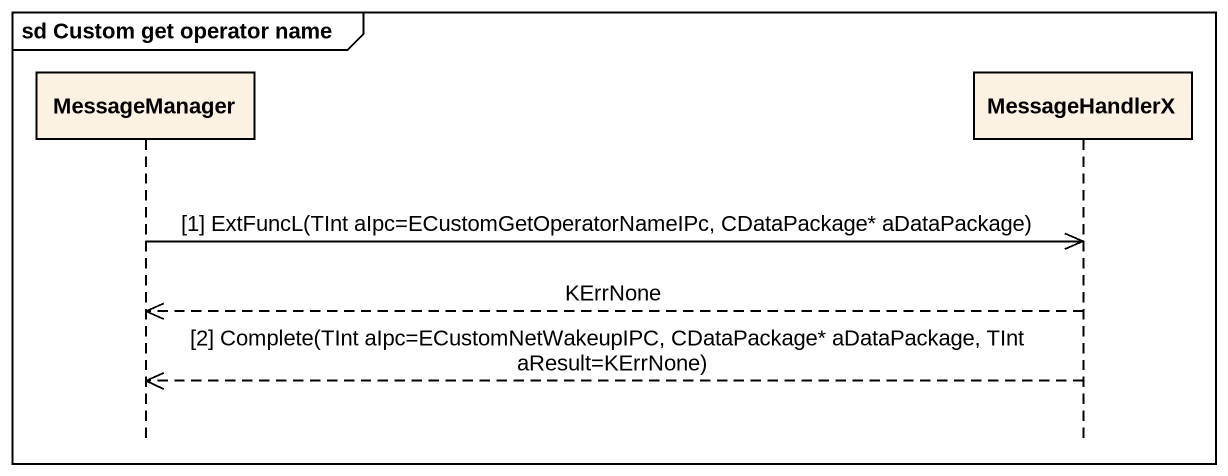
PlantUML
@startuml
mainframe sd Custom get operator name
hide footbox
participant MessageManager
participant MessageHandlerX

MessageManager ->> MessageHandlerX : [1] ExtFuncL(TInt aIpc=ECustomGetOperatorNameIPc, CDataPackage* aDataPackage)
MessageHandlerX -->> MessageManager : KErrNone
MessageHandlerX -->> MessageManager : [2] Complete(TInt aIpc=ECustomNetWakeupIPC, CDataPackage* aDataPackage, TInt aResult=KErrNone)
@enduml
